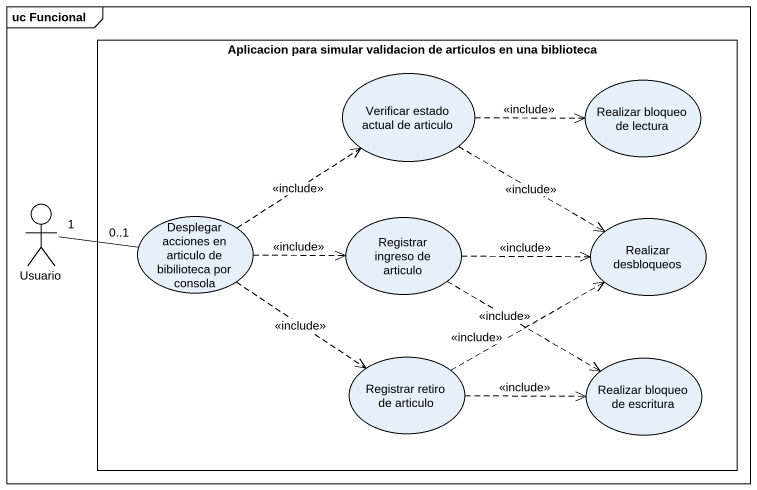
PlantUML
@startuml
mainframe uc Funcional
rectangle "Aplicacion para simular validacion de articulos en una biblioteca" as Aplicacion_para_simular {
  usecase "Verificar estado actual de articulo" as Verificar_estado_actual_de
  usecase "Realizar bloqueo de lectura" as Realizar_bloqueo_de_lectura
  usecase "Desplegar acciones en articulo de bibilioteca por consola" as Desplegar_acciones_en
  usecase "Registrar ingreso de articulo" as Registrar_ingreso_de
  usecase "Realizar desbloqueos" as Realizar_desbloqueos
  usecase "Registrar retiro de articulo" as Registrar_retiro_de_articulo
  usecase "Realizar bloqueo de escritura" as Realizar_bloqueo_de
}
actor Usuario
Verificar_estado_actual_de .right.> Realizar_bloqueo_de_lectura : <<include>>
Verificar_estado_actual_de .right.> Realizar_desbloqueos : <<include>>
Usuario "1" -right- "0..1" Desplegar_acciones_en
Desplegar_acciones_en .up.> Verificar_estado_actual_de : <<include>>
Desplegar_acciones_en .right.> Registrar_ingreso_de : <<include>>
Desplegar_acciones_en ..> Registrar_retiro_de_articulo : <<include>>
Registrar_ingreso_de .right.> Realizar_desbloqueos : <<include>>
Registrar_ingreso_de .right.> Realizar_bloqueo_de : <<include>>
Registrar_retiro_de_articulo .right.> Realizar_desbloqueos : <<include>>
Registrar_retiro_de_articulo .right.> Realizar_bloqueo_de : <<include>>
@enduml
